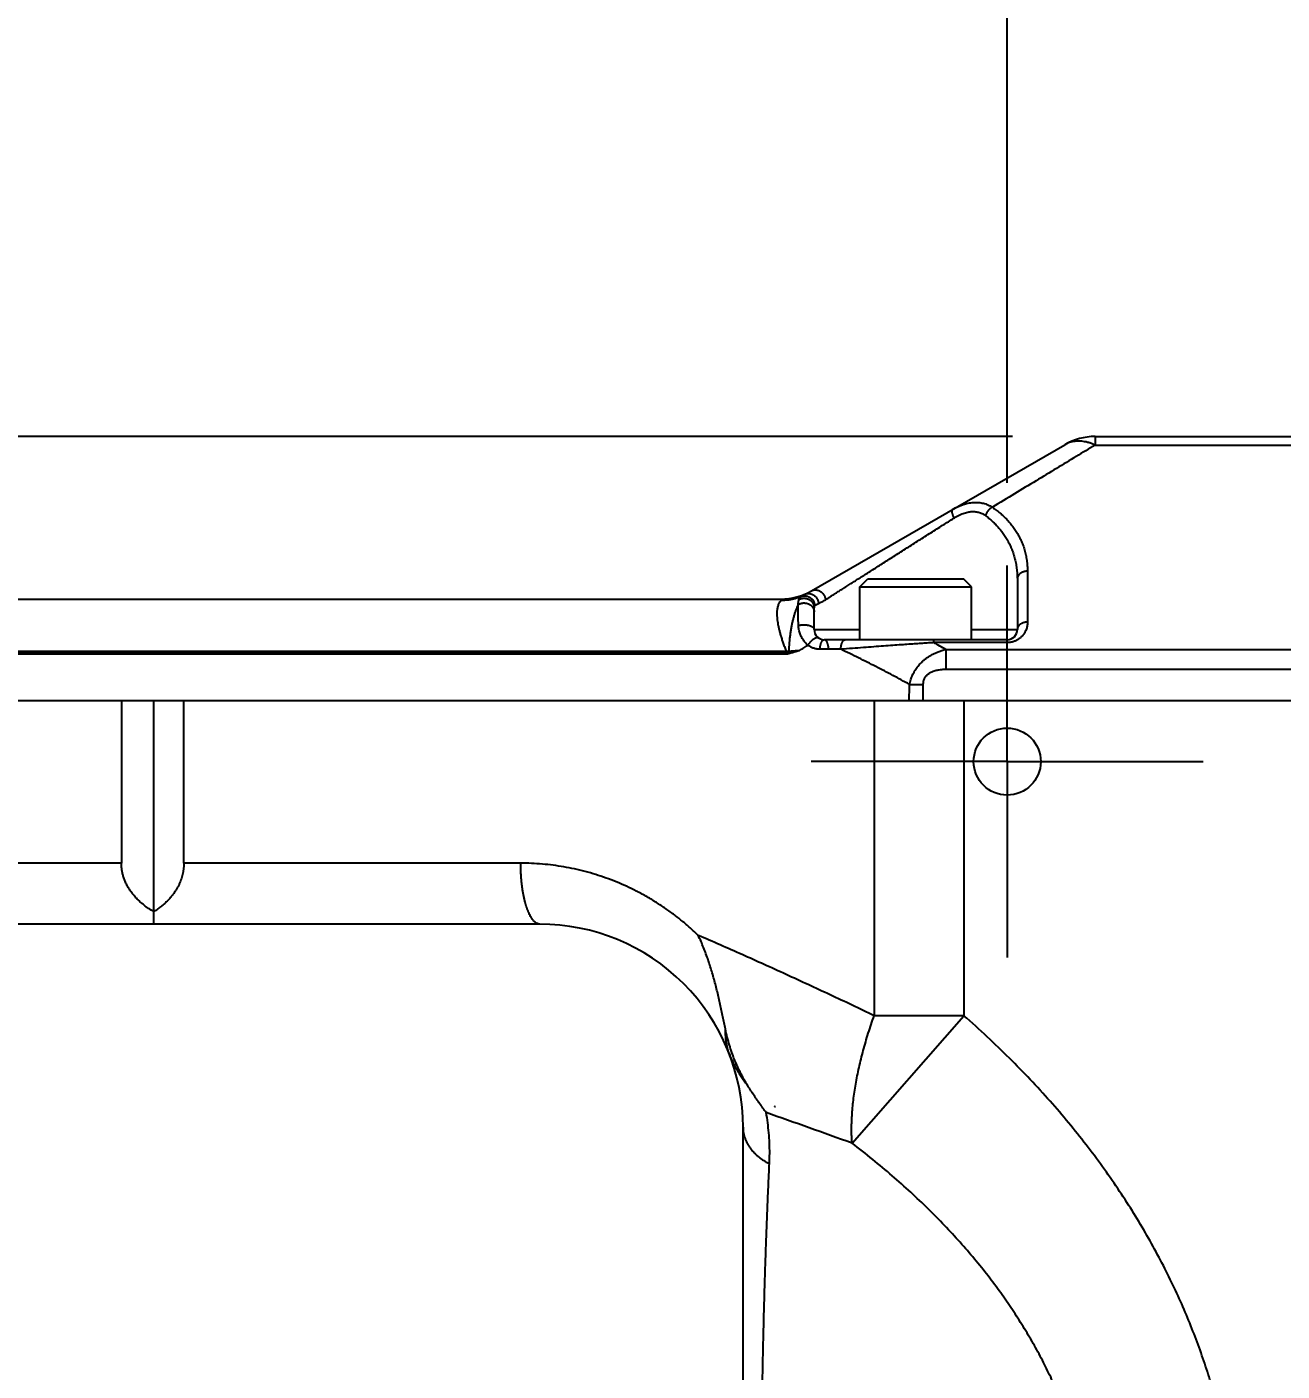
# Model space of a CAD drawing. Extents: x 0 to 3364, y 0 to 2376.
# Drawn here: x 1506.3 to 1568.1, y 1936.5 to 2002.6 of the extents above; entities that cross this region are included whole.
import ezdxf

# ---------------------------------------------------------------- set-up
doc = ezdxf.new("R2010")
doc.units = 0
doc.header["$LTSCALE"] = 185.02
doc.header["$PDMODE"] = 3
doc.header["$PDSIZE"] = 0.3125
doc.linetypes.add('CENTER', pattern=[0.6, 0.375, -0.075, 0.075, -0.075])
doc.layers.get('0').update_dxf_attribs({"linetype": 'CONTINUOUS'})
doc.layers.get('DEFPOINTS').update_dxf_attribs({"linetype": 'CONTINUOUS'})
doc.layers.add('95_ALL_DIM', color=7, linetype='CONTINUOUS')
doc.layers.add('DEFAULT_1', color=7, linetype='CENTER')
doc.styles.get("Standard").update_dxf_attribs({"font": 'txt', "width": 0.8})
doc.dimstyles.new('DIMSTYLE_1', dxfattribs={"dimtxt": 16, "dimasz": 6, "dimexe": 0.18, "dimexo": 0.0625, "dimgap": 0.09, "dimtad": 1, "dimdec": 3, "dimdsep": 46, "dimtxsty": 'Standard', "dimblk": 'OPEN', "dimblk1": 'OPEN', "dimblk2": 'OPEN', "dimcen": 0.09, "dimadec": 0, "dimazin": 0, "dimtp": 0.3, "dimtm": 0.3, "dimtfac": 1, "dimtdec": 3, "dimtofl": 0, "dimtmove": 0, "dimatfit": 3, "dimldrblk": 'OPEN', "dimfxl": 1, "dimtolj": 1, "dimarcsym": 0})

# ---------------------------------------------------------------- blocks, each defined once
blk = doc.blocks.new('_OPEN')
at = {"color": 0, "linetype": 'ByBlock'}
for p, q in [((0, 0), (-1, 0.233)), ((-1, -0.233), (0, 0)), ((-1, 0), (0, 0))]:
    blk.add_line(p, q, dxfattribs=at)
blk = doc.blocks.new('*D24')
at = {"layer": '95_ALL_DIM', "color": 0, "transparency": 16777216}
for p, q in [((1473.524, 1981.318), (1473.524, 2038.138)), ((1479.524, 2037.958), (1548.524, 2037.958)), ((1554.524, 1980.17), (1554.524, 2038.138))]:
    blk.add_line(p, q, dxfattribs=at)
at = {"layer": 'DEFPOINTS', "color": 0, "transparency": 16777216}
for p in [(1554.524, 2037.958), (1473.524, 1981.256), (1554.524, 1980.108)]:
    blk.add_point(p, dxfattribs=at)
at = {"layer": '95_ALL_DIM', "color": 0, "transparency": 16777216, "xscale": 6, "yscale": 6, "zscale": 6, "rotation": 180}
blk.add_blockref('_OPEN', (1473.524, 2037.958), dxfattribs=at)
at = {"layer": '95_ALL_DIM', "color": 0, "transparency": 16777216, "xscale": 6, "yscale": 6, "zscale": 6}
blk.add_blockref('_OPEN', (1554.524, 2037.958), dxfattribs=at)
at = {"layer": '95_ALL_DIM', "color": 0, "transparency": 16777216, "insert": (1514.31, 2046.048), "char_height": 16, "attachment_point": 5}
blk.add_mtext('\\A1;81', dxfattribs=at)
blk = doc.blocks.new('*D60')
at = {"layer": '95_ALL_DIM', "color": 0, "transparency": 16777216}
for p, q in [((1554.791, 1982.458), (1156.344, 1982.458)), ((1156.524, 1976.458), (1156.524, 1877.458)), ((1554.791, 1871.458), (1156.344, 1871.458))]:
    blk.add_line(p, q, dxfattribs=at)
at = {"layer": 'DEFPOINTS', "color": 0, "transparency": 16777216}
for p in [(1554.853, 1982.458), (1156.524, 1871.458), (1554.853, 1871.458)]:
    blk.add_point(p, dxfattribs=at)
at = {"layer": '95_ALL_DIM', "color": 0, "transparency": 16777216, "xscale": 6, "yscale": 6, "zscale": 6}
for p, rotation in [((1156.524, 1982.458), 90), ((1156.524, 1871.458), 270)]:
    blk.add_blockref('_OPEN', p, dxfattribs=dict(at, rotation=rotation))
at = {"layer": '95_ALL_DIM', "color": 0, "transparency": 16777216, "insert": (1148.434, 1927.354), "char_height": 16, "attachment_point": 5, "rotation": 90}
blk.add_mtext('\\A1;111', dxfattribs=at)

msp = doc.modelspace()

# ---------------------------------------------------------------- linework, layer by layer
for p, q in [((1558.8531, 1982.4577), (1558.8531, 1982.0396)), ((1558.8531, 1982.4577), (1652.1862, 1982.4577)), ((1544.8889, 1974.8596), (1557.3531, 1982.0557)), ((1558.8532, 1982.0396), (1652.1862, 1982.0396)), ((1555.5239, 1975.8292), (1555.5239, 1973.3199)), ((1547.2739, 1975.0577), (1547.6739, 1975.4577)), ((1547.2739, 1972.4577), (1547.2739, 1975.0577)), ((1547.2739, 1975.0577), (1552.7739, 1975.0577)), ((1547.6739, 1975.4577), (1552.3739, 1975.4577)), ((1552.7739, 1975.0577), (1552.3739, 1975.4577)), ((1552.7739, 1972.4577), (1552.7739, 1975.0577)), ((1555.0239, 1975.4473), (1555.0239, 1972.9577)), ((1443.1739, 1974.4577), (1543.389, 1974.4577)), ((1545.0239, 1972.9577), (1545.0239, 1974.0183)), ((1545.0239, 1972.9577), (1547.2739, 1972.9577)), ((1552.7739, 1972.9577), (1555.0239, 1972.9577)), ((1554.5239, 1972.4577), (1545.5239, 1972.4577)), ((1550.914, 1972.312), (1550.914, 1972.4577)), ((1554.5239, 1972.312), (1550.914, 1972.312)), ((1491.0013, 1971.7629), (1543.6438, 1971.7629)), ((1491.0016, 1971.8472), (1543.6485, 1971.8472)), ((1491.0018, 1971.8862), (1543.6515, 1971.8862)), ((1545.736, 1971.9838), (1545.3134, 1971.9838)), ((1546.3377, 1971.9838), (1545.736, 1971.9838)), ((1551.4966, 1971.9789), (1551.4966, 1971.0022)), ((1551.4966, 1971.9789), (1581.5658, 1971.9789)), ((1551.4966, 1971.0022), (1581.5658, 1971.0022)), ((1442.5239, 1969.4577), (1659.0239, 1969.4577)), ((1510.9345, 1969.4577), (1510.9345, 1961.4577)), ((1512.5239, 1958.4577), (1512.5239, 1969.4577)), ((1514.0045, 1961.4577), (1514.0045, 1969.4577)), ((1547.979, 1969.4577), (1547.979, 1953.9512)), ((1552.3955, 1969.4577), (1552.3955, 1953.9512)), ((1510.9345, 1961.4577), (1473.5239, 1961.4577)), ((1530.583, 1961.4577), (1514.0045, 1961.4577)), ((1531.5239, 1958.4577), (1486.828, 1958.4577)), ((1546.8913, 1947.6736), (1552.3955, 1953.9512)), ((1552.3955, 1953.9512), (1547.979, 1953.9512)), ((1543.0672, 1949.482), (1543.0672, 1949.4577)), ((1543.127, 1949.4577), (1543.0672, 1949.4577)), ((1541.5239, 1905.4577), (1541.5239, 1948.4576))]:
    msp.add_line(p, q)
msp.add_circle((1554.5239, 1966.4577), 1.65)
for centre, radius, start, end in [((1558.8531, 1979.4577), 3, 90, 120), ((1543.389, 1977.4577), 3, 270.000001, 299.999895), ((1545.5239, 1972.9577), 0.5, 180.000028, 270), ((1554.5239, 1972.9577), 0.5, 270.000222, 359.999904), ((1531.5239, 1948.4577), 10, 359.999974, 90.000021)]:
    msp.add_arc(centre, radius, start, end)
for points, start_tangent, end_tangent in [([(1558.8531, 1982.0396), (1558.7039, 1982.1009), (1558.5554, 1982.1506), (1558.4082, 1982.1884), (1558.263, 1982.2142), (1558.1203, 1982.2279), (1557.9809, 1982.2294), (1557.8454, 1982.2187), (1557.7142, 1982.1959), (1557.5881, 1982.161), (1557.4675, 1982.1142), (1557.3531, 1982.0557)], (-0.9122407, 0.4096547), (-0.8660254, -0.5)), ([(1558.8532, 1982.0396), (1557.9222, 1981.4758), (1556.9527, 1980.8885), (1555.9426, 1980.2766), (1554.89, 1979.639), (1553.7931, 1978.9746)], (-0.8553176, -0.518104), (-0.8553178, -0.5181037)), ([(1551.8379, 1978.8715), (1552.0029, 1978.9607), (1552.1627, 1979.0351), (1552.3167, 1979.0956), (1552.4644, 1979.1428), (1552.6059, 1979.1777), (1552.7417, 1979.2013), (1552.8726, 1979.2143), (1552.9988, 1979.2174), (1553.1207, 1979.211), (1553.2394, 1979.1953), (1553.3551, 1979.1704), (1553.468, 1979.1361), (1553.5784, 1979.0924), (1553.6867, 1979.0387), (1553.7931, 1978.9746)], (0.866025, 0.5000007), (0.8348022, -0.5505499)), ([(1553.7931, 1978.9746), (1553.7542, 1978.9529), (1553.7157, 1978.9271), (1553.6781, 1978.8975), (1553.6416, 1978.8644), (1553.6068, 1978.8282), (1553.5739, 1978.7892), (1553.5434, 1978.7479), (1553.5155, 1978.7046), (1553.4905, 1978.66), (1553.4688, 1978.6143), (1553.4504, 1978.5682)], (-0.8932875, -0.4494858), (-0.3368357, -0.9415634)), ([(1553.7931, 1978.9746), (1553.988, 1978.8347), (1554.1752, 1978.685), (1554.354, 1978.5252), (1554.5236, 1978.3552), (1554.683, 1978.1748), (1554.8315, 1977.9841), (1554.9681, 1977.783), (1555.0919, 1977.5715), (1555.2019, 1977.3499), (1555.2973, 1977.1184), (1555.377, 1976.8774), (1555.4403, 1976.6273), (1555.4863, 1976.3687), (1555.5144, 1976.1024), (1555.5239, 1975.8292)], (0.8269854, -0.5622234), (0.0000004, -1)), ([(1545.583, 1974.4266), (1545.7082, 1974.506), (1545.8463, 1974.5937), (1545.9971, 1974.6895), (1546.1607, 1974.7934), (1546.337, 1974.9054), (1546.5259, 1975.0254), (1546.7272, 1975.1532), (1546.9405, 1975.2887), (1547.1654, 1975.4315), (1547.4013, 1975.5813), (1547.6477, 1975.7378), (1547.9039, 1975.9005), (1548.169, 1976.0689), (1548.4421, 1976.2423), (1548.722, 1976.4201), (1549.0078, 1976.6016), (1549.2982, 1976.786), (1549.5919, 1976.9725), (1549.8875, 1977.1603), (1550.1838, 1977.3485), (1550.4794, 1977.5362), (1550.7729, 1977.7225), (1551.0629, 1977.9067), (1551.3483, 1978.088), (1551.6278, 1978.2655), (1551.9002, 1978.4385)], (0.8441502, 0.5361067), (0.8441499, 0.5361072)), ([(1551.8379, 1978.8715), (1551.825, 1978.8613), (1551.8146, 1978.8469), (1551.8069, 1978.8285), (1551.802, 1978.8064), (1551.7998, 1978.7807), (1551.8005, 1978.7516), (1551.8039, 1978.7195), (1551.8101, 1978.6846), (1551.819, 1978.6474), (1551.8306, 1978.6081), (1551.8446, 1978.5672), (1551.861, 1978.525), (1551.8796, 1978.482), (1551.9002, 1978.4385)], (-0.8660254, -0.4999999), (0.4443763, -0.8958402)), ([(1551.9002, 1978.4385), (1552.0366, 1978.52), (1552.1678, 1978.5885), (1552.2933, 1978.6445), (1552.413, 1978.6887), (1552.5269, 1978.7221), (1552.6355, 1978.7454), (1552.7396, 1978.7594), (1552.8393, 1978.7646), (1552.9351, 1978.7614), (1553.0276, 1978.75), (1553.1173, 1978.7305), (1553.2041, 1978.7028), (1553.2884, 1978.6667), (1553.3705, 1978.622), (1553.4504, 1978.5682)], (0.8441505, 0.5361062), (0.8030846, -0.595865)), ([(1553.4504, 1978.5682), (1553.6276, 1978.4295), (1553.7978, 1978.2809), (1553.9604, 1978.1224), (1554.1145, 1977.9536), (1554.2595, 1977.7747), (1554.3945, 1977.5854), (1554.5187, 1977.3859), (1554.6312, 1977.1761), (1554.7312, 1976.9562), (1554.8179, 1976.7265), (1554.8904, 1976.4874), (1554.9479, 1976.2392), (1554.9898, 1975.9827), (1555.0153, 1975.7185), (1555.0239, 1975.4473)], (0.8030773, -0.5958748), (0.0000001, -1)), ([(1555.5239, 1975.8292), (1555.4716, 1975.8271), (1555.4199, 1975.8208), (1555.3694, 1975.8105), (1555.3205, 1975.7961), (1555.2739, 1975.778), (1555.23, 1975.7562), (1555.1893, 1975.7311), (1555.1523, 1975.7028), (1555.1194, 1975.6718), (1555.0909, 1975.6382), (1555.0671, 1975.6026), (1555.0484, 1975.5653), (1555.0348, 1975.5267), (1555.0266, 1975.4873), (1555.0239, 1975.4473)], (-1, 0), (0, -1)), ([(1543.4204, 1974.3977), (1543.3722, 1974.3588), (1543.3293, 1974.3101), (1543.2917, 1974.2517), (1543.2598, 1974.1835), (1543.2337, 1974.1056), (1543.2136, 1974.0179), (1543.1997, 1973.9205), (1543.1923, 1973.8134), (1543.1916, 1973.6968), (1543.1977, 1973.5708), (1543.2108, 1973.4357), (1543.231, 1973.2917), (1543.2585, 1973.1393), (1543.2933, 1972.9789), (1543.3354, 1972.811), (1543.3847, 1972.6363), (1543.4413, 1972.4556), (1543.5047, 1972.2698), (1543.5749, 1972.0796), (1543.6515, 1971.8862)], (-0.8299342, -0.5578613), (0.3785251, -0.925591)), ([(1543.389, 1974.4577), (1543.4199, 1974.4563), (1543.4407, 1974.4527), (1543.4529, 1974.4471), (1543.4579, 1974.4399), (1543.4565, 1974.4312), (1543.4495, 1974.4213), (1543.4374, 1974.4101), (1543.4204, 1974.3977)], (1, -0.000003), (-0.8299247, -0.5578754)), ([(1543.4204, 1974.3977), (1543.5814, 1974.4044), (1543.741, 1974.4207), (1543.8987, 1974.4467), (1544.0541, 1974.4823), (1544.2067, 1974.5273), (1544.3558, 1974.5816)], (0.9999377, 0.0111639), (0.9284859, 0.3713675)), ([(1544.2346, 1974.1845), (1544.2431, 1974.2576), (1544.2526, 1974.3239), (1544.263, 1974.3834), (1544.2744, 1974.4358)], (0.1047263, 0.9945011), (0.2368892, 0.9715367)), ([(1544.2346, 1974.1846), (1544.2786, 1974.2092), (1544.3253, 1974.2297), (1544.374, 1974.2458), (1544.4245, 1974.2573), (1544.476, 1974.2641), (1544.528, 1974.2661), (1544.5799, 1974.2633), (1544.6313, 1974.2558), (1544.6815, 1974.2436), (1544.73, 1974.2268), (1544.7762, 1974.2056), (1544.8198, 1974.1804), (1544.8601, 1974.1512), (1544.8967, 1974.1185), (1544.9294, 1974.0826), (1544.9576, 1974.0439), (1544.9811, 1974.0028), (1544.9997, 1973.9598), (1545.0131, 1973.9153), (1545.0212, 1973.8698), (1545.0239, 1973.8238)], (0.8470481, 0.5315163), (0.0000005, -1)), ([(1544.2744, 1974.4358), (1544.2892, 1974.4843), (1544.3077, 1974.5246), (1544.33, 1974.5571), (1544.3558, 1974.5816)], (0.2368886, 0.9715368), (0.799444, 0.6007406)), ([(1544.2744, 1974.4358), (1544.3188, 1974.4577), (1544.3652, 1974.4752), (1544.4131, 1974.4881), (1544.4622, 1974.4964), (1544.5119, 1974.5), (1544.5617, 1974.4987), (1544.6111, 1974.4927), (1544.6597, 1974.482), (1544.7069, 1974.4667), (1544.7523, 1974.4469), (1544.7954, 1974.4229), (1544.8358, 1974.3948), (1544.8732, 1974.3631), (1544.9071, 1974.3279), (1544.9371, 1974.2896), (1544.9631, 1974.2486), (1544.9847, 1974.2054), (1545.0017, 1974.1602), (1545.014, 1974.1137), (1545.0214, 1974.0663), (1545.0239, 1974.0183)], (0.8744382, 0.485137), (0, -1)), ([(1544.3558, 1974.5816), (1544.371, 1974.5937), (1544.3876, 1974.6059), (1544.4056, 1974.6182), (1544.4252, 1974.6304), (1544.4469, 1974.6428), (1544.4708, 1974.6553), (1544.4974, 1974.6681), (1544.5272, 1974.6815), (1544.5604, 1974.6958)], (0.7713546, 0.6364056), (0.9206118, 0.3904791)), ([(1544.3558, 1974.5816), (1544.404, 1974.5989), (1544.4539, 1974.6111), (1544.5048, 1974.6181), (1544.5562, 1974.6198), (1544.6075, 1974.6161), (1544.6583, 1974.6072), (1544.7079, 1974.5931), (1544.7558, 1974.5739), (1544.8015, 1974.55), (1544.8446, 1974.5214), (1544.8846, 1974.4886), (1544.9209, 1974.4519), (1544.9534, 1974.4116), (1544.9815, 1974.3683), (1545.0051, 1974.3223), (1545.0237, 1974.2742), (1545.0374, 1974.2245), (1545.0458, 1974.1737), (1545.049, 1974.1223)], (0.9226169, 0.3857177), (0.0099143, -0.9999509)), ([(1544.5604, 1974.6958), (1544.6063, 1974.7124), (1544.6539, 1974.724), (1544.7025, 1974.7304), (1544.7517, 1974.7316), (1544.8009, 1974.7276), (1544.8497, 1974.7183), (1544.8974, 1974.704), (1544.9437, 1974.6847), (1544.9879, 1974.6606), (1545.0297, 1974.6321), (1545.0686, 1974.5993), (1545.1043, 1974.5628), (1545.1362, 1974.5227), (1545.1641, 1974.4796), (1545.1876, 1974.434), (1545.2067, 1974.3862), (1545.2209, 1974.3369), (1545.2302, 1974.2865), (1545.2346, 1974.2355)], (0.9206133, 0.3904755), (0.0349643, -0.9993886)), ([(1544.889, 1974.8596), (1544.9279, 1974.8791), (1544.9691, 1974.894), (1545.012, 1974.904), (1545.0562, 1974.9091), (1545.1012, 1974.9093), (1545.1467, 1974.9045), (1545.192, 1974.8947), (1545.2369, 1974.8802), (1545.2807, 1974.8609), (1545.323, 1974.8372), (1545.3635, 1974.8093), (1545.4016, 1974.7774), (1545.437, 1974.7419), (1545.4694, 1974.7031), (1545.4984, 1974.6615), (1545.5236, 1974.6175), (1545.5449, 1974.5715), (1545.562, 1974.524), (1545.5748, 1974.4756), (1545.583, 1974.4266)], (0.8660254, 0.5), (0.1210111, -0.9926512)), ([(1545.2346, 1974.2355), (1545.2949, 1974.2645), (1545.3607, 1974.298), (1545.4312, 1974.3361), (1545.5055, 1974.3789), (1545.583, 1974.4266)], (0.9062222, 0.4228018), (0.8441491, 0.5361085)), ([(1544.2346, 1974.1845), (1544.1793, 1974.0631), (1544.1264, 1973.931), (1544.076, 1973.7886), (1544.0285, 1973.6359), (1543.9841, 1973.4735), (1543.9431, 1973.3017), (1543.9058, 1973.1211), (1543.8724, 1972.9323), (1543.8432, 1972.736), (1543.8185, 1972.5332), (1543.7984, 1972.3247), (1543.7832, 1972.1115), (1543.773, 1971.895)], (-0.4366629, -0.8996252), (-0.035107, -0.9993836)), ([(1544.2523, 1973.1554), (1544.2468, 1973.301), (1544.2422, 1973.4391), (1544.2385, 1973.5696), (1544.2357, 1973.6922), (1544.2337, 1973.807), (1544.2327, 1973.9138), (1544.2325, 1974.0124), (1544.2331, 1974.1027), (1544.2346, 1974.1845)], (-0.0398818, 0.9992044), (0.0251391, 0.999684)), ([(1545.0239, 1974.0183), (1545.0255, 1974.0539), (1545.0303, 1974.083), (1545.0382, 1974.1058), (1545.049, 1974.1223)], (0.0000051, 1), (0.6764707, 0.7364695)), ([(1545.049, 1974.1223), (1545.0592, 1974.1326), (1545.0713, 1974.1434), (1545.0854, 1974.1545), (1545.1019, 1974.166), (1545.1211, 1974.178), (1545.1435, 1974.1907), (1545.1695, 1974.2043), (1545.1998, 1974.2191), (1545.2346, 1974.2355)], (0.6764952, 0.7364471), (0.9062167, 0.4228136)), ([(1544.2523, 1973.1554), (1544.2966, 1973.1675), (1544.3431, 1973.1773), (1544.3916, 1973.1848), (1544.4415, 1973.19), (1544.4922, 1973.1928), (1544.5432, 1973.193), (1544.5941, 1973.1909), (1544.6442, 1973.1863), (1544.693, 1973.1793), (1544.7401, 1973.1701), (1544.785, 1973.1586), (1544.8271, 1973.145), (1544.8661, 1973.1294), (1544.9015, 1973.1121), (1544.9329, 1973.0932), (1544.9601, 1973.0728), (1544.9827, 1973.0512), (1545.0006, 1973.0287), (1545.0135, 1973.0054), (1545.0213, 1972.9817), (1545.0239, 1972.9577)], (0.9565613, 0.2915311), (0.0000009, -1)), ([(1544.723, 1972.1783), (1544.6524, 1972.2439), (1544.5855, 1972.3159), (1544.5232, 1972.3938), (1544.4661, 1972.477), (1544.4148, 1972.565), (1544.3697, 1972.6571), (1544.3313, 1972.7529), (1544.3, 1972.8515), (1544.2763, 1972.9522), (1544.2604, 1973.0538), (1544.2523, 1973.1554)], (-0.7572455, 0.6531304), (-0.0398863, 0.9992042)), ([(1555.5239, 1973.3199), (1555.5191, 1973.2215), (1555.5052, 1973.1258), (1555.4827, 1973.0337), (1555.4524, 1972.9457), (1555.4151, 1972.8626), (1555.3716, 1972.7852), (1555.3232, 1972.7142), (1555.2708, 1972.6497), (1555.2153, 1972.5917), (1555.1574, 1972.54), (1555.0977, 1972.4944), (1555.0368, 1972.4547), (1554.9755, 1972.4206), (1554.9144, 1972.392), (1554.854, 1972.3685), (1554.7947, 1972.3496), (1554.7371, 1972.3352), (1554.6812, 1972.3245), (1554.6272, 1972.3174), (1554.5749, 1972.3133), (1554.5239, 1972.312)], (0.0000032, -1), (-1, 0.0000057)), ([(1555.5239, 1973.3199), (1555.4716, 1973.3179), (1555.4199, 1973.3119), (1555.3694, 1973.3021), (1555.3205, 1973.2885), (1555.2739, 1973.2713), (1555.23, 1973.2507), (1555.1893, 1973.2268), (1555.1523, 1973.2), (1555.1194, 1973.1706), (1555.0909, 1973.1388), (1555.0671, 1973.105), (1555.0484, 1973.0696), (1555.0348, 1973.033), (1555.0266, 1972.9955), (1555.0239, 1972.9577)], (-1, 0), (0, -1)), ([(1544.7229, 1972.1783), (1544.7511, 1972.2217), (1544.7813, 1972.2643), (1544.813, 1972.3057), (1544.8461, 1972.3454), (1544.8801, 1972.383), (1544.9147, 1972.418), (1544.9494, 1972.4502), (1544.984, 1972.4791), (1545.0179, 1972.5045), (1545.0509, 1972.526), (1545.0827, 1972.5434), (1545.1127, 1972.5566), (1545.1408, 1972.5653), (1545.1666, 1972.5695), (1545.1898, 1972.5692), (1545.2102, 1972.5643), (1545.2276, 1972.5549)], (0.5278831, 0.8493171), (0.8054801, -0.5926228)), ([(1545.3134, 1971.9838), (1545.3156, 1972.0341), (1545.3199, 1972.0837), (1545.3263, 1972.1319), (1545.3348, 1972.1784), (1545.3451, 1972.2226), (1545.3573, 1972.2641), (1545.3712, 1972.3025), (1545.3867, 1972.3373), (1545.4036, 1972.3682), (1545.4217, 1972.395), (1545.4409, 1972.4172), (1545.4609, 1972.4348), (1545.4815, 1972.4474), (1545.5026, 1972.4551), (1545.5239, 1972.4577)], (0.0220926, 0.9997559), (1, 0)), ([(1545.736, 1971.9838), (1545.7357, 1971.9906), (1545.7355, 1971.9981), (1545.7352, 1972.0062), (1545.7349, 1972.015), (1545.7343, 1972.0247), (1545.7337, 1972.0352), (1545.7329, 1972.0467), (1545.7318, 1972.0592), (1545.7305, 1972.0729), (1545.7289, 1972.0877), (1545.7269, 1972.104), (1545.7244, 1972.1216), (1545.7214, 1972.1408), (1545.7177, 1972.1615), (1545.7131, 1972.1839), (1545.7075, 1972.2081), (1545.7007, 1972.2338), (1545.6924, 1972.2612), (1545.6823, 1972.2898), (1545.6701, 1972.3195), (1545.6553, 1972.3497), (1545.6376, 1972.3793), (1545.6175, 1972.406), (1545.5957, 1972.4279), (1545.5726, 1972.4442), (1545.5485, 1972.4543), (1545.5239, 1972.4577)], (-0.0547998, 0.9984974), (-1, -0.0000041)), ([(1546.3377, 1971.9838), (1546.3399, 1972.0341), (1546.3443, 1972.0837), (1546.3509, 1972.1319), (1546.3595, 1972.1784), (1546.37, 1972.2226), (1546.3824, 1972.2641), (1546.3966, 1972.3025), (1546.4124, 1972.3373), (1546.4295, 1972.3682), (1546.448, 1972.395), (1546.4675, 1972.4172), (1546.4878, 1972.4348), (1546.5088, 1972.4474), (1546.5303, 1972.4551), (1546.552, 1972.4577)], (0.022485, 0.9997472), (1, 0.0000002)), ([(1550.914, 1972.312), (1550.6454, 1972.295), (1550.3545, 1972.2761), (1550.0356, 1972.2548), (1549.6854, 1972.2309), (1549.3048, 1972.2044), (1548.8912, 1972.1749), (1548.4436, 1972.1425), (1547.9627, 1972.107), (1547.4485, 1972.0686), (1546.9048, 1972.0273), (1546.3377, 1971.9838)], (-0.9980638, -0.0621979), (-0.997037, -0.0769234)), ([(1551.4966, 1971.9789), (1551.2065, 1972.1459), (1550.914, 1972.312)], (-0.8651529, 0.5015082), (-0.8710437, 0.4912055)), ([(1554.5239, 1972.312), (1554.5239, 1972.3432), (1554.5239, 1972.3711), (1554.5239, 1972.3954), (1554.5239, 1972.4159), (1554.5239, 1972.4324), (1554.5242, 1972.4444), (1554.5238, 1972.4522), (1554.5239, 1972.4577)], (0.0000899, 1), (1, 0)), ([(1543.6485, 1971.8472), (1543.6463, 1971.8193), (1543.6447, 1971.7912), (1543.6438, 1971.7629)], (-0.0923317, -0.9957283), (-0.0214453, -0.99977)), ([(1543.6438, 1971.7629), (1543.6946, 1971.7653), (1543.741, 1971.7717), (1543.7839, 1971.7818)], (1, -0.0001042), (0.961522, 0.2747278)), ([(1543.6485, 1971.8472), (1543.6502, 1971.8666), (1543.6515, 1971.8862)], (0.092322, 0.9957292), (0.0589819, 0.9982591)), ([(1543.6485, 1971.8472), (1543.6927, 1971.8484), (1543.733, 1971.8516), (1543.7701, 1971.8566)], (1, -0.0000273), (0.9865659, 0.1633636)), ([(1543.6515, 1971.8862), (1543.7125, 1971.8906), (1543.773, 1971.895)], (0.9975376, 0.0701341), (0.9973151, 0.0732291)), ([(1543.7701, 1971.8566), (1543.9466, 1971.8813), (1544.1247, 1971.9063), (1544.3043, 1971.9315)], (0.9903694, 0.1384504), (0.9903525, 0.1385709)), ([(1543.7701, 1971.8566), (1543.7717, 1971.8757), (1543.773, 1971.895)], (0.0917574, 0.9957814), (0.0563707, 0.9984099)), ([(1543.7701, 1971.8566), (1543.7742, 1971.8319), (1543.7788, 1971.8069), (1543.7839, 1971.7818)], (0.1499173, -0.9886985), (0.212205, -0.9772252)), ([(1543.773, 1971.895), (1544.0361, 1971.9131), (1544.3044, 1971.9315)], (0.9976138, 0.069041), (0.9976784, 0.0681008)), ([(1543.7839, 1971.7818), (1543.9565, 1971.8312), (1544.1299, 1971.8811), (1544.3044, 1971.9315)], (0.961578, 0.274532), (0.9607666, 0.2773582)), ([(1544.3044, 1971.9315), (1544.5114, 1972.0536), (1544.723, 1972.1783)], (0.8613059, 0.5080868), (0.8613068, 0.5080853)), ([(1545.3134, 1971.9838), (1545.2339, 1971.987), (1545.1549, 1971.9965), (1545.077, 1972.0124), (1545.0007, 1972.0343), (1544.9266, 1972.0622), (1544.8553, 1972.0958), (1544.7873, 1972.1346), (1544.723, 1972.1783)], (-1, 0.0000052), (-0.804426, 0.5940529)), ([(1549.7145, 1970.2559), (1548.8992, 1970.6986), (1548.0648, 1971.1342), (1547.2111, 1971.5627), (1546.3377, 1971.9838)], (-0.87485, 0.4843939), (-0.9041195, 0.4272797)), ([(1549.7145, 1970.2559), (1549.7431, 1970.376), (1549.7776, 1970.4922), (1549.8178, 1970.6043), (1549.8634, 1970.7124), (1549.9143, 1970.8165), (1549.9704, 1970.9167), (1550.0316, 1971.0133), (1550.0987, 1971.1072), (1550.1726, 1971.1993), (1550.2545, 1971.2902), (1550.3457, 1971.3802), (1550.4474, 1971.4692), (1550.5609, 1971.5568), (1550.6864, 1971.6415), (1550.8238, 1971.7219), (1550.9732, 1971.7969), (1551.135, 1971.8654), (1551.3094, 1971.9265), (1551.4966, 1971.9789)], (0.205428, 0.9786722), (0.9708885, 0.239532)), ([(1550.3949, 1970.2559), (1550.3984, 1970.3218), (1550.4071, 1970.3845), (1550.4208, 1970.4441), (1550.4393, 1970.5005), (1550.4625, 1970.5537), (1550.4903, 1970.6039), (1550.5226, 1970.6513), (1550.5599, 1970.6962), (1550.6026, 1970.7392), (1550.6517, 1970.7802), (1550.708, 1970.8194), (1550.7725, 1970.8566), (1550.8462, 1970.8911), (1550.9294, 1970.9224), (1551.0224, 1970.9494), (1551.1252, 1970.9715), (1551.2383, 1970.9881), (1551.362, 1970.9986), (1551.4966, 1971.0022)], (0.0125987, 0.9999206), (1, -0.0000046)), ([(1549.7043, 1969.4577), (1549.7094, 1969.8568), (1549.7145, 1970.2559)], (0.0127142, 0.9999192), (0.0127121, 0.9999192)), ([(1549.7145, 1970.2559), (1549.8213, 1970.2572), (1549.9318, 1970.2579), (1550.045, 1970.2582), (1550.1605, 1970.2579), (1550.2773, 1970.2572), (1550.3949, 1970.2559)], (0.9999008, 0.0140886), (0.9999212, -0.0125558)), ([(1550.3849, 1969.4577), (1550.3899, 1969.8568), (1550.3949, 1970.2559)], (0.0125919, 0.9999207), (0.0125899, 0.9999207)), ([(1512.5239, 1959.0725), (1512.2733, 1959.2276), (1512.0477, 1959.3912), (1511.847, 1959.5606), (1511.6704, 1959.7338), (1511.5164, 1959.9093), (1511.3838, 1960.0854), (1511.2714, 1960.261), (1511.1775, 1960.4354), (1511.1007, 1960.6083), (1511.0394, 1960.7802), (1510.9929, 1960.9507), (1510.9603, 1961.1201), (1510.9409, 1961.2891), (1510.9345, 1961.4577)], (-0.8687693, 0.495217), (0, 1)), ([(1514.0045, 1961.4577), (1514.0013, 1961.3345), (1513.9916, 1961.211), (1513.9754, 1961.0871), (1513.9524, 1960.9623), (1513.9221, 1960.836), (1513.8842, 1960.7082), (1513.838, 1960.5788), (1513.7829, 1960.4472), (1513.718, 1960.3136), (1513.6424, 1960.1779), (1513.5551, 1960.0402), (1513.4551, 1959.901), (1513.3411, 1959.7605), (1513.2119, 1959.6194), (1513.0664, 1959.4786), (1512.9037, 1959.3395), (1512.7231, 1959.2035), (1512.5239, 1959.0725)], (0, -1), (-0.852252, -0.5231315)), ([(1531.5239, 1958.4577), (1531.4648, 1958.4636), (1531.406, 1958.4813), (1531.3476, 1958.5108), (1531.2899, 1958.5519), (1531.2331, 1958.6045), (1531.1775, 1958.6683), (1531.1233, 1958.7432), (1531.0706, 1958.8287), (1531.0197, 1958.9247), (1530.9708, 1959.0306), (1530.9241, 1959.1461), (1530.8798, 1959.2707), (1530.838, 1959.404), (1530.7989, 1959.5454), (1530.7627, 1959.6943), (1530.7295, 1959.8502), (1530.6994, 1960.0124), (1530.6725, 1960.1803), (1530.6491, 1960.3533), (1530.629, 1960.5306), (1530.6125, 1960.7116), (1530.5996, 1960.8955), (1530.5904, 1961.0817), (1530.5848, 1961.2693), (1530.583, 1961.4577)], (-1, 0), (0, 1)), ([(1539.3195, 1957.9057), (1538.9266, 1958.2697), (1538.5179, 1958.6177), (1538.0943, 1958.9487), (1537.6565, 1959.2619), (1537.2056, 1959.5565), (1536.7423, 1959.8317), (1536.2676, 1960.087), (1535.7824, 1960.3219), (1535.2877, 1960.5356), (1534.7846, 1960.7279), (1534.2742, 1960.8982), (1533.7575, 1961.0462), (1533.2355, 1961.1718), (1532.7093, 1961.2747), (1532.1798, 1961.3548), (1531.6482, 1961.412), (1531.1155, 1961.4463), (1530.583, 1961.4577)], (-0.7192422, 0.6947594), (-1, 0.0000008)), ([(1540.6573, 1953.297), (1540.5965, 1953.5918), (1540.5343, 1953.8908), (1540.4702, 1954.1935), (1540.4035, 1954.4995), (1540.3335, 1954.8081), (1540.2598, 1955.1188), (1540.1816, 1955.4311), (1540.0984, 1955.7442), (1540.0094, 1956.0575), (1539.9141, 1956.3704), (1539.8118, 1956.6823), (1539.7018, 1956.9924), (1539.5835, 1957.3002), (1539.4563, 1957.6048), (1539.3195, 1957.9057)], (-0.2018808, 0.9794101), (-0.4286218, 0.903484)), ([(1547.979, 1953.9512), (1545.811, 1954.9767), (1543.644, 1955.9793), (1541.4792, 1956.9565), (1539.3195, 1957.9057)], (-0.9022442, 0.4312255), (-0.9175457, 0.3976304)), ([(1546.8913, 1947.6736), (1546.8725, 1947.9977), (1546.8656, 1948.3347), (1546.8705, 1948.6837), (1546.8874, 1949.0441), (1546.9161, 1949.415), (1546.9567, 1949.7957), (1547.0089, 1950.1853), (1547.0727, 1950.5831), (1547.148, 1950.9881), (1547.2345, 1951.3994), (1547.3322, 1951.8163), (1547.4408, 1952.2377), (1547.56, 1952.6628), (1547.6896, 1953.0907), (1547.8294, 1953.5205), (1547.979, 1953.9512)], (-0.0775114, 0.9969915), (0.3376064, 0.9412874)), ([(1552.3955, 1899.9641), (1553.5439, 1901.0033), (1554.6318, 1902.052), (1555.6606, 1903.109), (1556.6318, 1904.1729), (1557.5468, 1905.2427), (1558.407, 1906.3174), (1559.2135, 1907.3958), (1559.9678, 1908.4769), (1560.6709, 1909.5598), (1561.324, 1910.6435), (1561.928, 1911.7267), (1562.4837, 1912.8074), (1562.9919, 1913.8841), (1563.4539, 1914.9559), (1563.8712, 1916.0221), (1564.2453, 1917.0825), (1564.5775, 1918.1374), (1564.8695, 1919.1872), (1565.1223, 1920.2327), (1565.3371, 1921.2743), (1565.5148, 1922.3125), (1565.656, 1923.3478), (1565.7613, 1924.3808), (1565.8313, 1925.4122), (1565.8663, 1926.4426), (1565.8663, 1927.4727), (1565.8313, 1928.5031), (1565.7613, 1929.5345), (1565.656, 1930.5675), (1565.5148, 1931.6028), (1565.3371, 1932.641), (1565.1223, 1933.6826), (1564.8695, 1934.7281), (1564.5775, 1935.778), (1564.2453, 1936.8328), (1563.8712, 1937.8932), (1563.4539, 1938.9594), (1562.9919, 1940.0312), (1562.4837, 1941.1079), (1561.928, 1942.1886), (1561.324, 1943.2718), (1560.6709, 1944.3555), (1559.9678, 1945.4384), (1559.2135, 1946.5195), (1558.407, 1947.5979), (1557.5468, 1948.6726), (1556.6318, 1949.7424), (1555.6606, 1950.8063), (1554.6318, 1951.8633), (1553.5439, 1952.912), (1552.3955, 1953.9512)], (0.7519043, 0.6592722), (-0.7519043, 0.6592722)), ([(1540.8518, 1952.0619), (1540.7988, 1952.2149), (1540.755, 1952.3757), (1540.7199, 1952.5444), (1540.6932, 1952.7209), (1540.6742, 1952.9052), (1540.6624, 1953.0972), (1540.6573, 1953.297)], (-0.3604114, 0.9327935), (-0.0097349, 0.9999526)), ([(1541.7272, 1950.5541), (1541.6333, 1950.7091), (1541.5356, 1950.8802), (1541.433, 1951.072), (1541.325, 1951.2893), (1541.2116, 1951.5371), (1541.0937, 1951.8209), (1540.9736, 1952.145), (1540.857, 1952.505), (1540.7501, 1952.8922), (1540.6573, 1953.297)], (-0.5289634, 0.8486446), (-0.2018808, 0.9794101)), ([(1540.8518, 1952.0619), (1540.9471, 1951.8313), (1541.0531, 1951.6049), (1541.1694, 1951.3833), (1541.2955, 1951.1671), (1541.4308, 1950.9566), (1541.5749, 1950.7522), (1541.7272, 1950.5541)], (0.3604367, -0.9327837), (0.6254915, -0.780231)), ([(1542.6628, 1949.1815), (1542.3411, 1949.627), (1542.0288, 1950.0848), (1541.7272, 1950.5541)], (-0.5963251, 0.802743), (-0.5289634, 0.8486446)), ([(1546.8913, 1947.6736), (1544.7739, 1948.4358), (1542.6628, 1949.1815)], (-0.9399571, 0.3412926), (-0.9439637, 0.3300493)), ([(1542.8224, 1946.666), (1542.8354, 1947.1739), (1542.8258, 1947.6804), (1542.7937, 1948.1844), (1542.7393, 1948.6851), (1542.6628, 1949.1815)], (0.0478085, 0.9988565), (-0.1743169, 0.9846896)), ([(1543.127, 1949.4577), (1543.0971, 1949.4698), (1543.0672, 1949.482)], (-0.9257345, 0.3781741), (-0.925995, 0.3775358)), ([(1541.5239, 1948.4577), (1541.5301, 1948.3174), (1541.5488, 1948.1777), (1541.5799, 1948.0392), (1541.6232, 1947.9025), (1541.6786, 1947.768), (1541.7459, 1947.6364), (1541.8247, 1947.5083), (1541.9147, 1947.3841), (1542.0156, 1947.2643), (1542.1269, 1947.1495), (1542.2482, 1947.0402), (1542.379, 1946.9367), (1542.5187, 1946.8396), (1542.6667, 1946.7493), (1542.8224, 1946.666)], (0, -1), (0.8946656, -0.4467365)), ([(1546.8913, 1906.2417), (1547.9061, 1907.0392), (1548.8676, 1907.844), (1549.7768, 1908.6552), (1550.635, 1909.4717), (1551.4436, 1910.2927), (1552.2038, 1911.1174), (1552.9165, 1911.945), (1553.5831, 1912.7748), (1554.2044, 1913.6058), (1554.7816, 1914.4375), (1555.3154, 1915.2688), (1555.8064, 1916.0982), (1556.2555, 1916.9245), (1556.6639, 1917.747), (1557.0327, 1918.5653), (1557.3632, 1919.379), (1557.6568, 1920.1886), (1557.9148, 1920.9943), (1558.1383, 1921.7967), (1558.3281, 1922.596), (1558.4851, 1923.3928), (1558.6099, 1924.1873), (1558.703, 1924.9801), (1558.7648, 1925.7716), (1558.7957, 1926.5624), (1558.7957, 1927.3529), (1558.7648, 1928.1437), (1558.703, 1928.9352), (1558.6099, 1929.728), (1558.4851, 1930.5225), (1558.3281, 1931.3193), (1558.1383, 1932.1186), (1557.9148, 1932.921), (1557.6568, 1933.7267), (1557.3632, 1934.5363), (1557.0327, 1935.35), (1556.6639, 1936.1683), (1556.2555, 1936.9908), (1555.8064, 1937.8171), (1555.3154, 1938.6465), (1554.7816, 1939.4778), (1554.2044, 1940.3095), (1553.5831, 1941.1405), (1552.9165, 1941.9703), (1552.2038, 1942.7979), (1551.4436, 1943.6226), (1550.635, 1944.4436), (1549.7768, 1945.2601), (1548.8676, 1946.0713), (1547.9061, 1946.8761), (1546.8913, 1947.6736)], (0.7956124, 0.605806), (-0.7956124, 0.605806)), ([(1542.8224, 1907.2493), (1542.7836, 1908.0882), (1542.7469, 1908.9337), (1542.7124, 1909.7848), (1542.6801, 1910.6404), (1542.6497, 1911.4994), (1542.6214, 1912.3611), (1542.595, 1913.2249), (1542.5705, 1914.09), (1542.5479, 1914.9558), (1542.527, 1915.8216), (1542.5079, 1916.6869), (1542.4906, 1917.5509), (1542.4749, 1918.4134), (1542.4609, 1919.2741), (1542.4484, 1920.1331), (1542.4376, 1920.9904), (1542.4282, 1921.8461), (1542.4203, 1922.7004), (1542.4139, 1923.5534), (1542.4089, 1924.4054), (1542.4054, 1925.2566), (1542.4033, 1926.1073), (1542.4026, 1926.9577), (1542.4033, 1927.808), (1542.4054, 1928.6587), (1542.4089, 1929.5099), (1542.4139, 1930.3619), (1542.4203, 1931.2149), (1542.4282, 1932.0692), (1542.4376, 1932.9249), (1542.4484, 1933.7822), (1542.4609, 1934.6412), (1542.4749, 1935.5019), (1542.4906, 1936.3644), (1542.5079, 1937.2284), (1542.527, 1938.0937), (1542.5479, 1938.9595), (1542.5705, 1939.8253), (1542.595, 1940.6904), (1542.6214, 1941.5542), (1542.6497, 1942.4159), (1542.6801, 1943.2749), (1542.7124, 1944.1305), (1542.7469, 1944.9816), (1542.7836, 1945.8272), (1542.8224, 1946.666)], (-0.0478096, 0.9988565), (0.0478096, 0.9988565))]:
    msp.add_spline(points, degree=3, dxfattribs=dict(start_tangent=start_tangent, end_tangent=end_tangent))
at = {"layer": 'DEFAULT_1'}
for q in [(1554.5239, 1976.1077), (1544.8739, 1966.4577), (1554.5239, 1956.8077), (1564.1739, 1966.4577)]:
    msp.add_line((1554.5239, 1966.4577), q, dxfattribs=at)

# ---------------------------------------------------------------- dimensions: what is measured, and where the dimension line sits
at = {"layer": '95_ALL_DIM'}
dim = msp.add_linear_dim(base=(1554.5239, 2037.9577), p1=(1473.5239, 1981.2559), p2=(1554.5239, 1980.1077), dimstyle='DIMSTYLE_1', dxfattribs=at)
dim.commit()
dim.dimension.update_dxf_attribs({"geometry": '*D24', "text_midpoint": (1514.3104, 2037.9577), "dimtype": 160})
dim = msp.add_linear_dim(base=(1156.5239, 1871.4577), p1=(1554.8531, 1982.4577), p2=(1554.8531, 1871.4577), angle=270, dimstyle='DIMSTYLE_1', dxfattribs=at)
dim.commit()
dim.dimension.update_dxf_attribs({"geometry": '*D60', "text_midpoint": (1156.5239, 1927.3541), "dimtype": 160})

doc.saveas('drawing.dxf')
